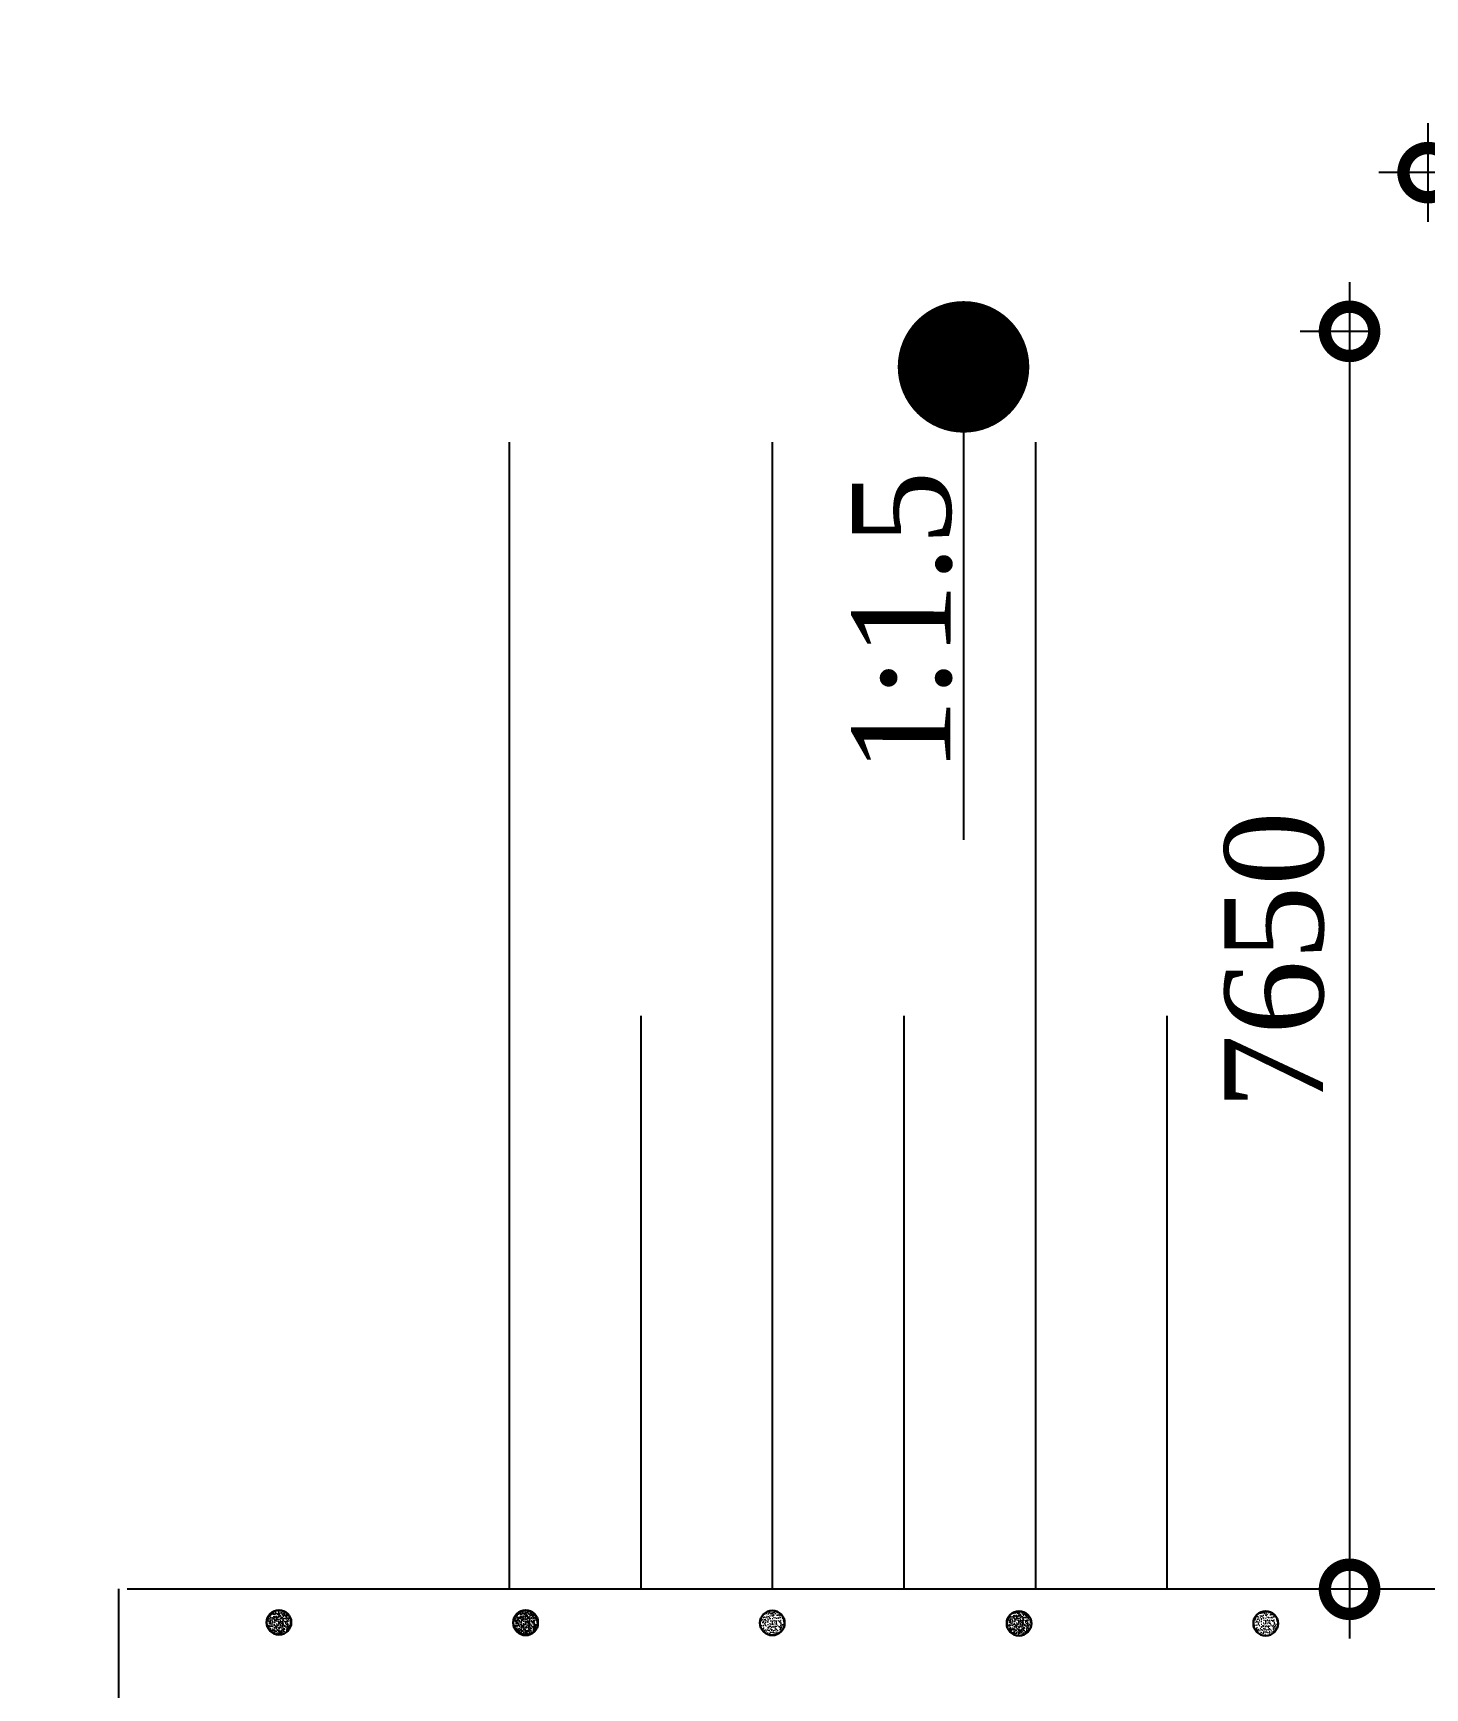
# Model space of a CAD drawing. Header units: millimetres. Extents: x 645430 to 1329725, y -477752 to 44877.
# Drawn here: x 842154 to 850617, y -224195 to -214131 of the extents above; entities that cross this region are included whole.
import ezdxf

# ---------------------------------------------------------------- set-up
doc = ezdxf.new("R2010")
doc.units = ezdxf.units.MM
doc.header["$LTSCALE"] = 250
doc.header["$PDMODE"] = 2
for name, color, linetype in [('Dimision', 4, 'Continuous'), ('Elevation', 21, 'Continuous'), ('Hatching', 35, 'Continuous'), ('Level_text', 7, 'Continuous'), ('SEC', 15, 'Continuous'), ('Text', 7, 'Continuous')]:
    doc.layers.add(name, color=color, linetype=linetype)
doc.layers.add('Gurd Post', color=231, linetype='Continuous', lineweight=30)
doc.layers.add('ROAD', color=1, linetype='Continuous', lineweight=30)
doc.styles.get("Standard").update_dxf_attribs({"font": 'times.ttf'})
doc.dimstyles.new('dim_800', dxfattribs={"dimscale": 0, "dimtxt": 800, "dimasz": 300, "dimexe": 300, "dimexo": 300, "dimgap": 400, "dimtad": 1, "dimdec": 0, "dimtxsty": 'Standard', "dimblk": 'DOTSMALL', "dimcen": 2.5, "dimdle": 300, "dimclrd": 256, "dimclre": 256, "dimclrt": 256, "dimadec": 0, "dimazin": 0, "dimtfac": 1, "dimtdec": 0, "dimtix": 1, "dimtmove": 0, "dimatfit": 3, "dimldrblk": 'DOT', "dimfxl": 300, "dimfxlon": 1, "dimlwd": -1, "dimarcsym": 0})
doc.dimstyles.new('ISO-25', dxfattribs={"dimtxt": 75, "dimasz": 45, "dimexe": 125, "dimexo": 75.625, "dimgap": 60, "dimtad": 1, "dimdec": 0, "dimtxsty": 'Standard', "dimblk": 'DOT', "dimcen": 52.5, "dimdle": 100, "dimclrd": 256, "dimclre": 256, "dimclrt": 256, "dimadec": 0, "dimazin": 0, "dimtfac": 1, "dimtdec": 0, "dimtix": 1, "dimtmove": 0, "dimatfit": 3, "dimldrblk": 'DOT', "dimfxl": 1, "dimlwd": -1, "dimarcsym": 0})

# ---------------------------------------------------------------- blocks, each defined once
blk = doc.blocks.new('_DotSmall')
at = {"color": 0, "linetype": 'ByBlock', "const_width": 0.5}
blk.add_lwpolyline([(-0.0625, 0, 1), (0.0625, 0, 1)], format="xyb", close=True, dxfattribs=at)
blk = doc.blocks.new('*D350')
at = {"layer": 'Defpoints', "color": 0, "ltscale": 5, "transparency": 16777216}
for p in [(850637, -214980), (850637, -216195), (855637, -216195)]:
    blk.add_point(p, dxfattribs=at)
at = {"layer": 'Level_text', "lineweight": -2, "ltscale": 5, "transparency": 16777216}
for p, q in [((850637, -215280), (850637, -214680)), ((855637, -215280), (855637, -214680))]:
    blk.add_line(p, q, dxfattribs=at)
at = {"layer": 'Level_text', "ltscale": 5, "transparency": 16777216}
blk.add_line((855937, -214980), (850337, -214980), dxfattribs=at)
at = {"layer": 'Level_text', "ltscale": 5, "transparency": 16777216, "xscale": 600, "yscale": 600, "zscale": 600, "rotation": 180}
blk.add_blockref('_DotSmall', (850637, -214980), dxfattribs=at)
at = {"layer": 'Level_text', "ltscale": 5, "transparency": 16777216, "xscale": 600, "yscale": 600, "zscale": 600}
blk.add_blockref('_DotSmall', (855637, -214980), dxfattribs=at)
at = {"layer": 'Level_text', "ltscale": 5, "transparency": 16777216, "insert": (853137, -214525), "char_height": 600, "attachment_point": 5}
blk.add_mtext('5000', dxfattribs=at)
blk = doc.blocks.new('_Dot')
at = {"color": 0, "linetype": 'ByBlock', "lineweight": -2}
blk.add_line((-0.5, 0), (-1, 0), dxfattribs=at)
at = {"color": 0, "linetype": 'ByBlock', "const_width": 0.5}
blk.add_lwpolyline([(-0.25, 0, 1), (0.25, 0, 1)], format="xyb", close=True, dxfattribs=at)
blk = doc.blocks.new('*D353')
at = {"layer": 'Defpoints', "color": 0, "ltscale": 5, "transparency": 16777216}
for p in [(850598, -215945), (850159, -223595), (850598, -223595)]:
    blk.add_point(p, dxfattribs=at)
at = {"layer": 'Level_text', "ltscale": 5, "transparency": 16777216}
blk.add_line((850159, -215645), (850159, -223895), dxfattribs=at)
at = {"layer": 'Level_text', "lineweight": -2, "ltscale": 5, "transparency": 16777216}
for p, q in [((850298, -215945), (849859, -215945)), ((850298, -223595), (849859, -223595))]:
    blk.add_line(p, q, dxfattribs=at)
at = {"layer": 'Level_text', "ltscale": 5, "transparency": 16777216, "xscale": 600, "yscale": 600, "zscale": 600}
for p, rotation in [((850159, -215945), 90), ((850159, -223595), 270)]:
    blk.add_blockref('_DotSmall', p, dxfattribs=dict(at, rotation=rotation))
at = {"layer": 'Level_text', "ltscale": 5, "transparency": 16777216, "insert": (849703, -219770), "char_height": 600, "attachment_point": 5, "rotation": 90}
blk.add_mtext('7650', dxfattribs=at)

msp = doc.modelspace()

# ---------------------------------------------------------------- hatches: boundary and pattern name
at = {"layer": 'Hatching', "linetype": 'Continuous', "lineweight": 20, "ltscale": 250}
h = msp.add_hatch(dxfattribs=at)
h.set_pattern_fill('AR-CONC', color=256, scale=5, angle=-180, style=0)
h.set_pattern_definition([(230, (290522.23, 1807170.4), (-35.86300913, 3.13760675), [3.75, -41.25]), (175, (290522.23, 1807170.4), (6.9375667, -37.6096067), [3, -33]), (280.4514445, (290519.242, 1807170.662), (-28.92544234, -34.47199955), [3.1870096, -35.0571056]), (226.1842, (290522.23, 1807160.4), (-53.3620665, 8.275964), [5.625, -61.875]), (276.6356355, (290517.784, 1807161.09), (-46.7330973, -48.70593), [4.7805171, -52.585688]), (171.184164, (290522.23, 1807160.4), (-46.7330973, -48.70593), [4.5, -49.5]), (201, (290517.23, 1807162.9), (-29.8453526, 20.13094453), [3.75, -41.25]), (146, (290517.23, 1807162.9), (-12.1657666, -36.25750225), [3, -33]), (251.4514447, (290514.744, 1807164.58), (-42.01111884, -16.12655764), [3.1870095, -35.0571056]), (217.5, (290522.231, 1807170.401), (-0.607992766, -16.64469269), [0, -32.6, 0, -33.5, 0, -33.125]), (187.5, (290522.23, 1807170.4), (-13.15347687, -19.7205856), [0, -19.1, 0, -31.85, 0, -12.625]), (147.5, (290533.381, 1807170.401), (-26.69112181, 1.12774359), [0, -12.5, 0, -39, 0, -51.75]), (137.5, (290538.38, 1807170.4), (-29.15930847, -5.00524912), [0, -16.25, 0, -25.9, 0, -36.75])])
h.paths.add_polyline_path([(843724, -223796.5, -1), (843574, -223796.5, -1)])
h = msp.add_hatch(dxfattribs=at)
h.set_pattern_fill('AR-CONC', color=256, scale=5, angle=-180, style=0)
h.set_pattern_definition([(310, (737732.958, 1807170.4), (35.86300913, 3.13760675), [3.75, -41.25]), (5, (737732.96, 1807170.4), (-6.9375667, -37.6096067), [3, -33]), (259.5485555, (737735.947, 1807170.662), (28.92544234, -34.47199955), [3.1870096, -35.0571056]), (313.8158, (737732.96, 1807160.4), (53.3620665, 8.275964), [5.625, -61.875]), (263.3643645, (737737.405, 1807161.09), (46.7330973, -48.70593), [4.7805171, -52.585688]), (8.815836, (737732.96, 1807160.4), (46.7330973, -48.70593), [4.5, -49.5]), (339, (737737.958, 1807162.9), (29.8453526, 20.13094453), [3.75, -41.25]), (34, (737737.96, 1807162.9), (12.1657666, -36.25750225), [3, -33]), (288.5485553, (737740.445, 1807164.58), (42.01111884, -16.12655764), [3.1870095, -35.0571056]), (322.5, (737732.958, 1807170.401), (0.60799277, -16.64469269), [0, -32.6, 0, -33.5, 0, -33.125]), (352.5, (737732.958, 1807170.4), (13.15347687, -19.7205856), [0, -19.1, 0, -31.85, 0, -12.625]), (32.5, (737721.808, 1807170.401), (26.69112181, 1.12774359), [0, -12.5, 0, -39, 0, -51.75]), (42.5, (737716.808, 1807170.4), (29.15930847, -5.00524912), [0, -16.25, 0, -25.9, 0, -36.75])])
h.paths.add_polyline_path([(843724, -223796.5, -1), (843574, -223796.5, -1)])
h = msp.add_hatch(dxfattribs=at)
h.set_pattern_fill('AR-CONC', color=256, scale=5, angle=-180, style=0)
h.set_pattern_definition([(230, (292022.23, 1807170.4), (-35.86300913, 3.13760675), [3.75, -41.25]), (175, (292022.23, 1807170.4), (6.9375667, -37.6096067), [3, -33]), (280.4514445, (292019.242, 1807170.662), (-28.92544234, -34.47199955), [3.1870096, -35.0571056]), (226.1842, (292022.23, 1807160.4), (-53.3620665, 8.275964), [5.625, -61.875]), (276.6356355, (292017.784, 1807161.09), (-46.7330973, -48.70593), [4.7805171, -52.585688]), (171.184164, (292022.23, 1807160.4), (-46.7330973, -48.70593), [4.5, -49.5]), (201, (292017.23, 1807162.9), (-29.8453526, 20.13094453), [3.75, -41.25]), (146, (292017.23, 1807162.9), (-12.1657666, -36.25750225), [3, -33]), (251.4514447, (292014.744, 1807164.58), (-42.01111884, -16.12655764), [3.1870095, -35.0571056]), (217.5, (292022.231, 1807170.401), (-0.607992766, -16.64469269), [0, -32.6, 0, -33.5, 0, -33.125]), (187.5, (292022.23, 1807170.4), (-13.15347687, -19.7205856), [0, -19.1, 0, -31.85, 0, -12.625]), (147.5, (292033.381, 1807170.401), (-26.69112181, 1.12774359), [0, -12.5, 0, -39, 0, -51.75]), (137.5, (292038.38, 1807170.4), (-29.15930847, -5.00524912), [0, -16.25, 0, -25.9, 0, -36.75])])
h.paths.add_polyline_path([(845224, -223796.5, -1), (845074, -223796.5, -1)])
h = msp.add_hatch(dxfattribs=at)
h.set_pattern_fill('AR-CONC', color=256, scale=5, angle=-180, style=0)
h.set_pattern_definition([(230, (292022.23, 1807173.407), (-35.86300913, 3.13760675), [3.75, -41.25]), (175, (292022.23, 1807173.407), (6.9375667, -37.6096067), [3, -33]), (280.4514445, (292019.242, 1807173.67), (-28.92544234, -34.47199955), [3.1870096, -35.0571056]), (226.1842, (292022.23, 1807163.407), (-53.3620665, 8.275964), [5.625, -61.875]), (276.6356355, (292017.784, 1807164.097), (-46.7330973, -48.70593), [4.7805171, -52.585688]), (171.184164, (292022.23, 1807163.407), (-46.7330973, -48.70593), [4.5, -49.5]), (201, (292017.23, 1807165.907), (-29.8453526, 20.13094453), [3.75, -41.25]), (146, (292017.23, 1807165.907), (-12.1657666, -36.25750225), [3, -33]), (251.4514447, (292014.744, 1807167.584), (-42.01111884, -16.12655764), [3.1870095, -35.0571056]), (217.5, (292022.231, 1807173.407), (-0.607992766, -16.64469269), [0, -32.6, 0, -33.5, 0, -33.125]), (187.5, (292022.23, 1807173.407), (-13.15347687, -19.7205856), [0, -19.1, 0, -31.85, 0, -12.625]), (147.5, (292033.381, 1807173.407), (-26.69112181, 1.12774359), [0, -12.5, 0, -39, 0, -51.75]), (137.5, (292038.38, 1807173.407), (-29.15930847, -5.00524912), [0, -16.25, 0, -25.9, 0, -36.75])])
h.paths.add_polyline_path([(845224, -223799.5, -1), (845074, -223799.5, -1)])
h = msp.add_hatch(dxfattribs=at)
h.set_pattern_fill('AR-CONC', color=256, scale=5, angle=-180, style=0)
h.set_pattern_definition([(310, (739232.958, 1807173.407), (35.86300913, 3.13760675), [3.75, -41.25]), (5, (739232.96, 1807173.407), (-6.9375667, -37.6096067), [3, -33]), (259.5485555, (739235.947, 1807173.67), (28.92544234, -34.47199955), [3.1870096, -35.0571056]), (313.8158, (739232.96, 1807163.407), (53.3620665, 8.275964), [5.625, -61.875]), (263.3643645, (739237.405, 1807164.097), (46.7330973, -48.70593), [4.7805171, -52.585688]), (8.815836, (739232.96, 1807163.407), (46.7330973, -48.70593), [4.5, -49.5]), (339, (739237.958, 1807165.907), (29.8453526, 20.13094453), [3.75, -41.25]), (34, (739237.96, 1807165.907), (12.1657666, -36.25750225), [3, -33]), (288.5485553, (739240.445, 1807167.584), (42.01111884, -16.12655764), [3.1870095, -35.0571056]), (322.5, (739232.958, 1807173.407), (0.60799277, -16.64469269), [0, -32.6, 0, -33.5, 0, -33.125]), (352.5, (739232.958, 1807173.407), (13.15347687, -19.7205856), [0, -19.1, 0, -31.85, 0, -12.625]), (32.5, (739221.808, 1807173.407), (26.69112181, 1.12774359), [0, -12.5, 0, -39, 0, -51.75]), (42.5, (739216.808, 1807173.407), (29.15930847, -5.00524912), [0, -16.25, 0, -25.9, 0, -36.75])])
h.paths.add_polyline_path([(845224, -223799.5, -1), (845074, -223799.5, -1)])
h = msp.add_hatch(dxfattribs=at)
h.set_pattern_fill('AR-CONC', color=256, scale=5, angle=-180, style=0)
h.set_pattern_definition([(230, (293522.23, 1807173.407), (-35.86300913, 3.13760675), [3.75, -41.25]), (175, (293522.23, 1807173.407), (6.9375667, -37.6096067), [3, -33]), (280.4514445, (293519.242, 1807173.67), (-28.92544234, -34.47199955), [3.1870096, -35.0571056]), (226.1842, (293522.23, 1807163.407), (-53.3620665, 8.275964), [5.625, -61.875]), (276.6356355, (293517.784, 1807164.097), (-46.7330973, -48.70593), [4.7805171, -52.585688]), (171.184164, (293522.23, 1807163.407), (-46.7330973, -48.70593), [4.5, -49.5]), (201, (293517.23, 1807165.907), (-29.8453526, 20.13094453), [3.75, -41.25]), (146, (293517.23, 1807165.907), (-12.1657666, -36.25750225), [3, -33]), (251.4514447, (293514.744, 1807167.584), (-42.01111884, -16.12655764), [3.1870095, -35.0571056]), (217.5, (293522.231, 1807173.407), (-0.607992766, -16.64469269), [0, -32.6, 0, -33.5, 0, -33.125]), (187.5, (293522.23, 1807173.407), (-13.15347687, -19.7205856), [0, -19.1, 0, -31.85, 0, -12.625]), (147.5, (293533.381, 1807173.407), (-26.69112181, 1.12774359), [0, -12.5, 0, -39, 0, -51.75]), (137.5, (293538.38, 1807173.407), (-29.15930847, -5.00524912), [0, -16.25, 0, -25.9, 0, -36.75])])
h.paths.add_polyline_path([(846724, -223799.5, -1), (846574, -223799.5, -1)])
h = msp.add_hatch(dxfattribs=at)
h.set_pattern_fill('AR-CONC', color=256, scale=5, angle=-180, style=0)
h.set_pattern_definition([(230, (295022.23, 1807176.413), (-35.86300913, 3.13760675), [3.75, -41.25]), (175, (295022.23, 1807176.413), (6.9375667, -37.6096067), [3, -33]), (280.4514445, (295019.242, 1807176.674), (-28.92544234, -34.47199955), [3.1870096, -35.0571056]), (226.1842, (295022.23, 1807166.413), (-53.3620665, 8.275964), [5.625, -61.875]), (276.6356355, (295017.784, 1807167.1), (-46.7330973, -48.70593), [4.7805171, -52.585688]), (171.184164, (295022.23, 1807166.413), (-46.7330973, -48.70593), [4.5, -49.5]), (201, (295017.23, 1807168.913), (-29.8453526, 20.13094453), [3.75, -41.25]), (146, (295017.23, 1807168.913), (-12.1657666, -36.25750225), [3, -33]), (251.4514447, (295014.744, 1807170.59), (-42.01111884, -16.12655764), [3.1870095, -35.0571056]), (217.5, (295022.231, 1807176.413), (-0.607992766, -16.64469269), [0, -32.6, 0, -33.5, 0, -33.125]), (187.5, (295022.23, 1807176.413), (-13.15347687, -19.7205856), [0, -19.1, 0, -31.85, 0, -12.625]), (147.5, (295033.381, 1807176.413), (-26.69112181, 1.12774359), [0, -12.5, 0, -39, 0, -51.75]), (137.5, (295038.38, 1807176.413), (-29.15930847, -5.00524912), [0, -16.25, 0, -25.9, 0, -36.75])])
h.paths.add_polyline_path([(848224, -223802.5, -1), (848074, -223802.5, -1)])
h = msp.add_hatch(dxfattribs=at)
h.set_pattern_fill('AR-CONC', color=256, scale=5, angle=-180, style=0)
h.set_pattern_definition([(310, (742232.958, 1807176.413), (35.86300913, 3.13760675), [3.75, -41.25]), (5, (742232.96, 1807176.413), (-6.9375667, -37.6096067), [3, -33]), (259.5485555, (742235.947, 1807176.674), (28.92544234, -34.47199955), [3.1870096, -35.0571056]), (313.8158, (742232.96, 1807166.413), (53.3620665, 8.275964), [5.625, -61.875]), (263.3643645, (742237.405, 1807167.103), (46.7330973, -48.70593), [4.7805171, -52.585688]), (8.815836, (742232.96, 1807166.413), (46.7330973, -48.70593), [4.5, -49.5]), (339, (742237.958, 1807168.913), (29.8453526, 20.13094453), [3.75, -41.25]), (34, (742237.96, 1807168.913), (12.1657666, -36.25750225), [3, -33]), (288.5485553, (742240.445, 1807170.59), (42.01111884, -16.12655764), [3.1870095, -35.0571056]), (322.5, (742232.958, 1807176.413), (0.60799277, -16.64469269), [0, -32.6, 0, -33.5, 0, -33.125]), (352.5, (742232.958, 1807176.413), (13.15347687, -19.7205856), [0, -19.1, 0, -31.85, 0, -12.625]), (32.5, (742221.808, 1807176.413), (26.69112181, 1.12774359), [0, -12.5, 0, -39, 0, -51.75]), (42.5, (742216.808, 1807176.413), (29.15930847, -5.00524912), [0, -16.25, 0, -25.9, 0, -36.75])])
h.paths.add_polyline_path([(848224, -223802.5, -1), (848074, -223802.5, -1)])
h = msp.add_hatch(dxfattribs=at)
h.set_pattern_fill('AR-CONC', color=256, scale=5, angle=-180, style=0)
h.set_pattern_definition([(230, (296522.23, 1807176.413), (-35.86300913, 3.13760675), [3.75, -41.25]), (175, (296522.23, 1807176.413), (6.9375667, -37.6096067), [3, -33]), (280.4514445, (296519.242, 1807176.674), (-28.92544234, -34.47199955), [3.1870096, -35.0571056]), (226.1842, (296522.23, 1807166.413), (-53.3620665, 8.275964), [5.625, -61.875]), (276.6356355, (296517.784, 1807167.1), (-46.7330973, -48.70593), [4.7805171, -52.585688]), (171.184164, (296522.23, 1807166.413), (-46.7330973, -48.70593), [4.5, -49.5]), (201, (296517.23, 1807168.913), (-29.8453526, 20.13094453), [3.75, -41.25]), (146, (296517.23, 1807168.913), (-12.1657666, -36.25750225), [3, -33]), (251.4514447, (296514.744, 1807170.59), (-42.01111884, -16.12655764), [3.1870095, -35.0571056]), (217.5, (296522.231, 1807176.413), (-0.607992766, -16.64469269), [0, -32.6, 0, -33.5, 0, -33.125]), (187.5, (296522.23, 1807176.413), (-13.15347687, -19.7205856), [0, -19.1, 0, -31.85, 0, -12.625]), (147.5, (296533.381, 1807176.413), (-26.69112181, 1.12774359), [0, -12.5, 0, -39, 0, -51.75]), (137.5, (296538.38, 1807176.413), (-29.15930847, -5.00524912), [0, -16.25, 0, -25.9, 0, -36.75])])
h.paths.add_polyline_path([(849724, -223802.5, -1), (849574, -223802.5, -1)])

# ---------------------------------------------------------------- linework, layer by layer
at = {"layer": 'Elevation', "ltscale": 10}
for points in [[(845050.9, -223594.6), (845050.9, -216619.8)], [(846650.9, -223594.6), (846650.9, -216619.8)], [(848250.9, -223594.6), (848250.9, -216619.8)], [(845850.9, -223594.6), (845850.9, -220106.8)], [(847450.9, -223594.6), (847450.9, -220106.8)], [(849050.9, -223594.7), (849050.9, -220106.8)]]:
    msp.add_lwpolyline(points, dxfattribs=at)
at = {"layer": 'Gurd Post', "ltscale": 5}
for centre in [(843649, -223796.5), (843649, -223796.5), (845149, -223796.5), (845149, -223799.5), (845149, -223799.5), (846649, -223799.5), (848149, -223802.5), (848149, -223802.5), (849649, -223802.5)]:
    msp.add_circle(centre, 75, dxfattribs=at)
at = {"layer": 'ROAD', "lineweight": 25, "ltscale": 0.05}
msp.add_line((857591.5, -223595.1), (842726.8, -223594.4), dxfattribs=at)
at = {"layer": 'SEC', "ltscale": 10}
msp.add_lwpolyline([(842672.4, -223592.7), (842672.1, -228563.8), (842153.9, -228703.8), (843137.3, -228771.6), (842672.1, -228911.6), (842672.1, -233859.2)], dxfattribs=at)

# ---------------------------------------------------------------- texts
at = {"layer": 'Text', "ltscale": 10, "insert": (847743.9, -218631.3), "char_height": 600, "width": 5438.976, "attachment_point": 7, "rotation": 89.891}
msp.add_mtext('1:1.5 ', dxfattribs=at)

# ---------------------------------------------------------------- dimensions: what is measured, and where the dimension line sits
at = {"layer": 'Level_text', "color": 0, "ltscale": 5}
for base, p1, p2, angle, picture, middle in [((850636.7, -214980.2), (855636.7, -216195.2), (850636.7, -216195.2), 180, '*D350', (853136.7, -214525)), ((850159.3, -223594.9), (850598.2, -215944.9), (850598.2, -223594.9), 90, '*D353', (849703.2, -219769.9))]:
    dim = msp.add_linear_dim(base=base, p1=p1, p2=p2, angle=angle, dimstyle='dim_800', override={"dimscale": 1, "dimtxt": 600, "dimasz": 600, "dimgap": 150, "dimtmove": 2}, dxfattribs=at)
    dim.commit()
    dim.dimension.update_dxf_attribs({"geometry": picture, "text_midpoint": middle})

# ---------------------------------------------------------------- leaders
at = {"layer": 'Dimision', "ltscale": 5}
msp.add_leader([(847811.6, -216161.1), (847811.6, -219037.3)], dimstyle='ISO-25', override={"dimasz": 800, "dimtad": 0}, dxfattribs=at)

doc.saveas('drawing.dxf')
